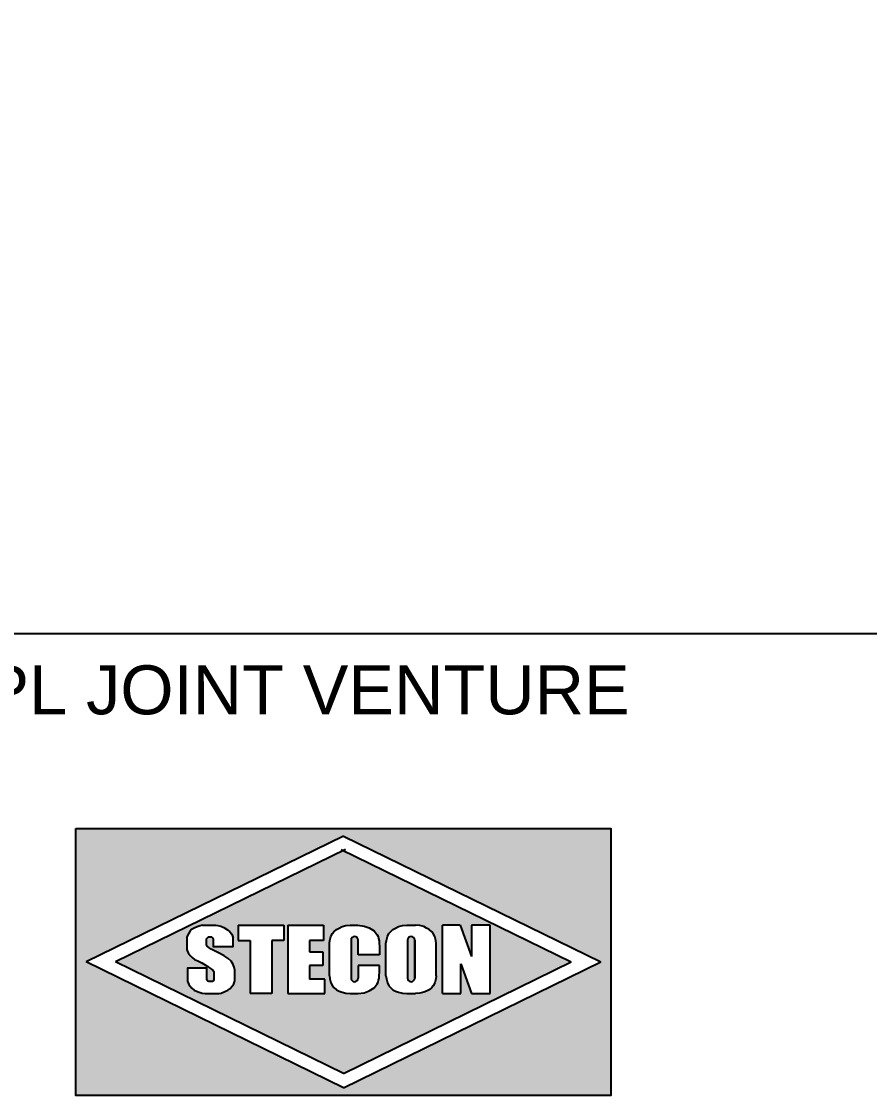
# Paper-space layout '1-PP19-SE-6200-62' of a CAD drawing. Header units: millimetres. Extents: x 2461 to 3302, y -5 to 589.
# Drawn here: x 2840.79 to 2875.42, y 36.08 to 79.92 of the extents above; entities that cross this region are included whole.
import ezdxf
from ezdxf.enums import TextEntityAlignment as Align

# ---------------------------------------------------------------- set-up
doc = ezdxf.new("R2010")
doc.units = ezdxf.units.MM
doc.layers.add('CVA-E2-P-OR00-TBKA1D$0$CVA-E2-P-OR00-TBKA1$0$CVT010-FRAME-LINE_7', color=7, linetype='Continuous')
doc.layers.add('CVT010-FRAME-LINE_2', color=2, linetype='Continuous')
doc.styles.add('CVA-E2-P-OR00-TBKA1D$0$Arial', font='arial.ttf')

# ---------------------------------------------------------------- blocks, each defined once
blk = doc.blocks.new('CVA-E2-P-OR00-TBKA1$0$A$C6A3C1ABC')
h = blk.add_hatch(color=251)
h.dxf.hatch_style = 1
h.paths.add_polyline_path([(-66.50157400052012, 66.3951714821194), (-66.50157400052012, 0), (66.50157400052012, 0), (66.50157400052012, 66.3951714821194)])
h.paths.add_polyline_path([(0, 64.47173165305776), (63.9753749306542, 33.1975857410597), (0, 1.923439829061692), (-63.97537493065374, 33.1975857410597)], flags=16)
h.paths.add_polyline_path([(-36.37850257399668, 41.96621885284964), (-35.62147366701811, 42.18422836100291), (-35.0367397781888, 42.35262027619797), (-31.69374644884647, 42.35262027619797), (-31.22722003908211, 42.25274176937), (-30.48608244357229, 42.09407183162512), (-29.6943468979498, 41.77554412089955), (-28.81683308159518, 41.23176070900945), (-28.2170135205497, 40.69907515485829), (-27.72744752074414, 40.15094852572543), (-27.44935397237168, 39.38688942750855), (-27.37292091388554, 39.17560388554557), (-27.37292091388554, 37.05434610251888), (-32.40297459095473, 37.05434610251888), (-32.40297459095473, 38.8625487033782), (-32.55918868519529, 39.21016236338926), (-32.75800696902752, 39.44426929637405), (-33.55327934379966, 39.44426929637405), (-33.81600277118287, 39.23853904514579), (-34.02192162652091, 38.94058443990735), (-34.02192162652091, 37.4836084848971), (-33.86570753228034, 37.14308913362657), (-33.35176114123624, 36.70535360949981), (-32.85020031486829, 36.42575295140722), (-31.87031155983368, 35.87950307230568), (-30.75482211988992, 35.33867350176939), (-29.68262517472294, 34.74985860003295), (-28.65935189736638, 34.07469964331597), (-27.92721954458011, 33.39205858072609), (-27.52930461260803, 32.74563339998684), (-27.15285947851862, 31.94294257102024), (-26.99233073751793, 31.16258575893391), (-26.99233073751793, 28.54324045380099), (-27.25440312706814, 27.80020150914021), (-27.63688709339385, 27.1916175283335), (-28.25608872001885, 26.51077970651113), (-28.75005835189495, 26.19920843130984), (-29.48669396987907, 25.84019679951643), (-30.40040579397191, 25.47462331938203), (-30.90330133707221, 25.35835084090934), (-34.36888752415416, 25.35835084090934), (-35.09883765291215, 25.41384631139596), (-35.89882338945517, 25.6980257238165), (-36.53629666666438, 25.9244757379555), (-37.07460760309823, 26.17923190013585), (-37.7192845330901, 26.68754085214761), (-38.1162392346755, 27.15725350226171), (-38.46332682162256, 27.5679588790606), (-38.72363775834492, 28.40342050194278), (-38.72363775834492, 31.64358337673843), (-33.92750821124719, 31.64358337673843), (-33.92750821124719, 28.91088651875265), (-33.853845866342, 28.69212965842678), (-33.73915140567715, 28.45854412172935), (-33.47888458133139, 28.31751126657156), (-32.57015593467122, 28.31751126657156), (-32.38929214864675, 28.41887872629849), (-32.26577521267473, 28.62161309254651), (-32.21318793593855, 28.85079151675325), (-32.21318793593855, 30.72070005434773), (-32.26159214248673, 30.88776095684557), (-32.47287369380683, 31.1562794915846), (-32.79185337443687, 31.44887065645207), (-33.28572604985084, 31.78632093367941), (-33.6524333184343, 32.03688241562662), (-34.08382269917229, 32.33163949244027), (-35.20034496635208, 32.9558508221761), (-36.21531904327594, 33.45830605891518), (-36.99570120929275, 33.84462834525499), (-37.62141245369003, 34.28011871638864), (-38.11393094048981, 34.80805389396807), (-38.57804203918431, 35.4744895009116), (-38.82546129231832, 36.02218973563407), (-38.96307517482546, 36.32681904315803), (-38.96307517482546, 39.23514734155191), (-38.93481891598003, 39.4222182441631), (-38.53007797401824, 40.20307238809261), (-38.15688726853568, 40.8181866845207), (-37.75105264385866, 41.25002838805472), (-37.10508088914321, 41.62987153029206)], flags=0)
h.paths.add_polyline_path([(-26.20418022988179, 42.35262027619797), (-14.83433686740364, 42.35262027619797), (-14.83433686740364, 38.56725308090341), (-17.82515979924074, 38.56725308090341), (-17.82515979924074, 25.35835084090934), (-23.21335729804468, 25.35835084090934), (-23.21335729804468, 38.56725308090341), (-26.20418022988179, 38.56725308090341)], flags=0)
h.paths.add_polyline_path([(-13.78180871826453, 42.35262027619797), (-4.915192133597884, 42.35262027619797), (-4.915192133597884, 38.56725308090341), (-8.393611219459217, 38.56725308090341), (-8.393611219459217, 35.69743923366912), (-5.142357943261231, 35.69743923366912), (-5.142357943261231, 32.33927207023919), (-8.393611219459217, 32.33927207023919), (-8.393611219459217, 28.9165377906599), (-4.648515324606706, 28.9165377906599), (-4.648515324606706, 25.35835084090934), (-13.78180871826453, 25.35835084090934)], flags=0)
h.paths.add_polyline_path([(-3.102839707022667, 39.51847159462994), (-2.726199109471963, 40.25759356697017), (-2.335447114779072, 40.69571775001225), (-1.723587917172608, 41.26061812644099), (-1.059874620949358, 41.64658248875122), (-0.339675426573649, 41.98073250723286), (0.6161378581300596, 42.28210232730368), (1.679579257112437, 42.35262027619797), (3.585102346835811, 42.35262027619797), (5.20283933428027, 42.14257308499344), (6.424392420252389, 41.68426104623444), (7.660755095808781, 40.92149230010165), (8.190102853666303, 40.31530784862764), (8.42961252317673, 39.96610344588544), (8.612894884328853, 39.52603889416679), (8.760791513917866, 39.01952826344518), (8.867135805927774, 38.4959468140151), (8.926258559416056, 37.87770192704096), (8.94110845858495, 37.04969834558824), (8.94110845858495, 34.95989472712529), (3.671408972084009, 34.95989472712529), (3.671408972084009, 38.64291445895515, 1), (1.894923710422972, 38.64291445895515), (1.894923710422972, 29.19123148301878, 1), (3.671408972084009, 29.19123148301878), (3.671408972084009, 32.29952977922841), (8.94110845858495, 32.29952977922841), (8.94110845858495, 30.66127277151929), (8.926258559416056, 29.83326919006629), (8.867135805927319, 29.21502430309221), (8.760791513917866, 28.69144285366224), (8.612894884328853, 28.18493222294052), (8.42961252317673, 27.74486767122193), (8.190102853666303, 27.39566326847967), (7.660755095808781, 26.78947881700566), (6.424392420252389, 26.02671007087292), (5.20283933428027, 25.56839803211386), (3.585102346835811, 25.35835084090934), (1.679579257112437, 25.35835084090934), (0.6161378581300596, 25.44659349754278), (-0.339675426573649, 25.70847909701996), (-1.059874620949358, 25.93838553980919), (-1.723587917172608, 26.27351639183712), (-2.335447114779527, 26.83841676826586), (-2.726199109471963, 27.27654095130794), (-3.102839707022667, 28.01566292364822), (-3.371122054407806, 29.02726493609958), (-3.479236165386737, 29.75205196807497), (-3.479236165386737, 37.78208255020309), (-3.371122054407806, 38.50686958217852)], flags=0)
h.paths.add_polyline_path([(10.95493579884123, 39.51847159462994), (11.33157639639239, 40.25759356697017), (11.72232839108483, 40.69571775001225), (12.33418758869175, 41.26061812644099), (12.997900884915, 41.64658248875122), (13.71810007929071, 41.98073250723286), (14.67391336399442, 42.28210232730368), (15.73735476297679, 42.35262027619797), (17.94452893125936, 42.35262027619797), (19.00797033024128, 42.28210232730368), (19.96378361494499, 41.98073250723286), (20.6839828093207, 41.64658248875122), (21.34769610554395, 41.26061812644099), (21.95955530315132, 40.69571775001225), (22.3503072978433, 40.25759356697017), (22.72694789539446, 39.51847159462989), (22.99523024277914, 38.50686958217858), (23.10334435375808, 37.78208255020309), (23.10334435375808, 29.75205196807497), (22.99523024277914, 29.02726493609958), (22.72694789539446, 28.01566292364822), (22.3503072978433, 27.27654095130794), (21.95955530315132, 26.8384167682658), (21.34769610554395, 26.27351639183712), (20.6839828093207, 25.93838553980919), (19.96378361494499, 25.70847909702002), (19.00797033024128, 25.44659349754278), (17.94452893125936, 25.35835084090934), (15.73735476297679, 25.35835084090934), (14.67391336399442, 25.44659349754278), (13.71810007929071, 25.70847909702002), (12.997900884915, 25.93838553980919), (12.33418758869175, 26.27351639183712), (11.72232839108483, 26.83841676826586), (11.33157639639194, 27.27654095130794), (10.95493579884123, 28.01566292364828), (10.68665345145655, 29.02726493609958), (10.57853934047762, 29.75205196807502), (10.57853934047762, 37.78208255020309), (10.68665345145655, 38.50686958217847)], flags=0)
h.paths.add_polyline_path([(17.72918447794837, 38.64291445895515), (17.72918447794837, 29.19123148301878, -1), (15.95269921628733, 29.19123148301878), (15.95269921628733, 38.64291445895515, -1)], flags=0)
h.paths.add_polyline_path([(24.63790517357165, 42.35262027619797), (29.02078845617643, 42.35262027619797), (31.8494383201496, 34.57688601826453), (31.8494383201496, 42.35262027619797), (36.48261066386249, 42.35262027619797), (36.48261066386249, 25.35835084090934), (31.84319109496255, 25.35835084090934), (29.17028149746147, 32.70596745135032), (29.17028149746147, 25.35835084090934), (24.63790517357165, 25.35835084090934)], flags=0)
h = blk.add_hatch(color=251)
h.dxf.hatch_style = 1
h.paths.add_polyline_path([(56.64809873947161, 33.1975857410597), (0, 60.88981744014472), (-56.64809873947161, 33.19758574105958), (-4.547473508864641e-13, 5.505354041974726)])
h.paths.add_polyline_path([(36.48261066386249, 25.35835084090934), (31.84319109496255, 25.35835084090934), (29.17028149746147, 32.70596745135032), (29.17028149746147, 25.35835084090934), (24.63790517357165, 25.35835084090934), (24.63790517357165, 42.35262027619797), (29.02078845617643, 42.35262027619797), (31.8494383201496, 34.57688601826453), (31.8494383201496, 42.35262027619797), (36.48261066386249, 42.35262027619797)], flags=16)
h.paths.add_polyline_path([(23.10334435375808, 29.75205196807497), (22.99523024277914, 29.02726493609958), (22.72694789539446, 28.01566292364822), (22.3503072978433, 27.27654095130794), (21.95955530315132, 26.8384167682658), (21.34769610554395, 26.27351639183712), (20.6839828093207, 25.93838553980919), (19.96378361494499, 25.70847909701996), (19.00797033024128, 25.44659349754278), (17.94452893125936, 25.35835084090934), (15.73735476297679, 25.35835084090934), (14.67391336399442, 25.44659349754278), (13.71810007929071, 25.70847909701996), (12.997900884915, 25.93838553980919), (12.33418758869175, 26.27351639183712), (11.72232839108483, 26.8384167682658), (11.33157639639194, 27.27654095130794), (10.95493579884123, 28.01566292364822), (10.68665345145655, 29.02726493609964), (10.57853934047762, 29.75205196807497), (10.57853934047762, 37.78208255020314), (10.68665345145655, 38.50686958217847), (10.95493579884123, 39.51847159462994), (11.33157639639239, 40.25759356697017), (11.72232839108483, 40.69571775001225), (12.33418758869175, 41.26061812644099), (12.997900884915, 41.64658248875122), (13.71810007929071, 41.98073250723286), (14.67391336399442, 42.28210232730368), (15.73735476297679, 42.35262027619797), (17.94452893125936, 42.35262027619797), (19.00797033024128, 42.28210232730368), (19.96378361494499, 41.98073250723286), (20.6839828093207, 41.64658248875122), (21.34769610554395, 41.26061812644099), (21.95955530315132, 40.69571775001225), (22.3503072978433, 40.25759356697017), (22.72694789539446, 39.51847159462994), (22.99523024277914, 38.50686958217847), (23.10334435375808, 37.78208255020314)], flags=16)
h.paths.add_polyline_path([(17.72918447794837, 29.19123148301878, -1), (15.95269921628733, 29.19123148301878), (15.95269921628733, 38.64291445895515, -1), (17.72918447794837, 38.64291445895515)], flags=0)
h.paths.add_polyline_path([(8.94110845858495, 32.29952977922841), (8.94110845858495, 30.66127277151952), (8.926258559416056, 29.83326919006623), (8.867135805927319, 29.21502430309221), (8.760791513917866, 28.69144285366224), (8.612894884328853, 28.18493222294046), (8.42961252317673, 27.74486767122187), (8.190102853666303, 27.39566326847978), (7.660755095808781, 26.78947881700566), (6.424392420252389, 26.02671007087292), (5.20283933428027, 25.56839803211386), (3.585102346835811, 25.35835084090934), (1.679579257112437, 25.35835084090934), (0.6161378581300596, 25.44659349754278), (-0.339675426573649, 25.70847909701996), (-1.059874620949358, 25.93838553980919), (-1.723587917172608, 26.27351639183712), (-2.335447114779527, 26.8384167682658), (-2.726199109471963, 27.27654095130794), (-3.102839707022667, 28.01566292364822), (-3.371122054407806, 29.02726493609958), (-3.479236165386737, 29.75205196807502), (-3.479236165386737, 37.7820825502032), (-3.371122054407806, 38.50686958217847), (-3.102839707022667, 39.51847159462994), (-2.726199109471963, 40.25759356697017), (-2.335447114779072, 40.69571775001231), (-1.723587917172608, 41.26061812644099), (-1.059874620949358, 41.64658248875122), (-0.339675426573649, 41.98073250723286), (0.6161378581300596, 42.28210232730368), (1.679579257112437, 42.35262027619797), (3.585102346835811, 42.35262027619797), (5.20283933428027, 42.14257308499344), (6.424392420252389, 41.68426104623444), (7.660755095808781, 40.92149230010165), (8.190102853666303, 40.31530784862764), (8.42961252317673, 39.96610344588544), (8.612894884328853, 39.52603889416679), (8.760791513917866, 39.01952826344518), (8.867135805927774, 38.49594681401504), (8.926258559416056, 37.87770192704096), (8.94110845858495, 37.04969834558756), (8.94110845858495, 34.95989472712529), (3.671408972084009, 34.95989472712529), (3.671408972084009, 38.64291445895515, 1), (1.894923710422972, 38.64291445895515), (1.894923710422972, 29.19123148301878, 1), (3.671408972084009, 29.19123148301878), (3.671408972084009, 32.29952977922841)], flags=16)
h.paths.add_polyline_path([(-4.648515324606706, 28.9165377906599), (-4.648515324606706, 25.35835084090934), (-13.78180871826453, 25.35835084090934), (-13.78180871826453, 42.35262027619797), (-4.915192133597884, 42.35262027619797), (-4.915192133597884, 38.56725308090341), (-8.393611219459217, 38.56725308090341), (-8.393611219459217, 35.69743923366912), (-5.142357943261231, 35.69743923366912), (-5.142357943261231, 32.33927207023919), (-8.393611219459217, 32.33927207023919), (-8.393611219459217, 28.9165377906599)], flags=16)
h.paths.add_polyline_path([(-14.83433686740364, 38.56725308090341), (-17.82515979924074, 38.56725308090341), (-17.82515979924074, 25.35835084090934), (-23.21335729804468, 25.35835084090934), (-23.21335729804468, 38.56725308090341), (-26.20418022988179, 38.56725308090341), (-26.20418022988179, 42.35262027619797), (-14.83433686740364, 42.35262027619797)], flags=16)
h.paths.add_polyline_path([(-26.99233073751793, 31.16258575893391), (-26.99233073751793, 28.54324045380105), (-27.25440312706814, 27.80020150914021), (-27.63688709339385, 27.19161752833344), (-28.25608872001885, 26.51077970651113), (-28.75005835189495, 26.19920843130984), (-29.48669396987907, 25.84019679951643), (-30.40040579397191, 25.47462331938203), (-30.90330133707221, 25.35835084090934), (-34.36888752415416, 25.35835084090934), (-35.09883765291215, 25.41384631139596), (-35.89882338945517, 25.6980257238165), (-36.53629666666438, 25.9244757379555), (-37.07460760309823, 26.17923190013585), (-37.7192845330901, 26.68754085214755), (-38.1162392346755, 27.15725350226171), (-38.46332682162256, 27.5679588790606), (-38.72363775834492, 28.40342050194278), (-38.72363775834492, 31.64358337673843), (-33.92750821124719, 31.64358337673843), (-33.92750821124719, 28.91088651875265), (-33.853845866342, 28.69212965842678), (-33.73915140567715, 28.45854412172935), (-33.47888458133139, 28.31751126657156), (-32.57015593467122, 28.31751126657156), (-32.38929214864675, 28.41887872629849), (-32.26577521267473, 28.62161309254651), (-32.21318793593855, 28.85079151675325), (-32.21318793593855, 30.72070005434773), (-32.26159214248673, 30.88776095684557), (-32.47287369380683, 31.15627949158466), (-32.79185337443687, 31.44887065645202), (-33.28572604985084, 31.78632093367941), (-33.6524333184343, 32.03688241562662), (-34.08382269917229, 32.33163949244022), (-35.20034496635208, 32.9558508221761), (-36.21531904327594, 33.45830605891518), (-36.99570120929275, 33.84462834525499), (-37.62141245369003, 34.28011871638864), (-38.11393094048981, 34.80805389396812), (-38.57804203918431, 35.4744895009116), (-38.82546129231832, 36.02218973563407), (-38.96307517482546, 36.32681904315803), (-38.96307517482546, 39.23514734155191), (-38.93481891598003, 39.4222182441631), (-38.53007797401824, 40.20307238809266), (-38.15688726853568, 40.8181866845207), (-37.75105264385866, 41.25002838805472), (-37.10508088914321, 41.62987153029206), (-36.37850257399668, 41.96621885284964), (-35.62147366701811, 42.18422836100291), (-35.0367397781888, 42.35262027619797), (-31.69374644884647, 42.35262027619797), (-31.22722003908211, 42.25274176937), (-30.48608244357229, 42.09407183162512), (-29.6943468979498, 41.77554412089955), (-28.81683308159518, 41.23176070900945), (-28.2170135205497, 40.69907515485835), (-27.72744752074414, 40.15094852572543), (-27.4493539723735, 39.38688942751196), (-27.37292091388554, 39.17560388554557), (-27.37292091388554, 37.05434610251888), (-32.40297459095473, 37.05434610251888), (-32.40297459095473, 38.86254870337814), (-32.55918868519529, 39.21016236338926), (-32.75800696902752, 39.44426929637405), (-33.55327934379966, 39.44426929637405), (-33.81600277118287, 39.23853904514579), (-34.02192162652091, 38.94058443990735), (-34.02192162652091, 37.4836084848971), (-33.86570753228034, 37.14308913362657), (-33.35176114123624, 36.70535360949981), (-32.85020031486829, 36.42575295140722), (-31.87031155983368, 35.87950307230568), (-30.75482211988992, 35.33867350176939), (-29.68262517472294, 34.74985860003301), (-28.65935189736638, 34.07469964331597), (-27.92721954458011, 33.39205858072609), (-27.52930461260803, 32.7456333999869), (-27.15285947851862, 31.94294257102035)], flags=16)
h = blk.add_hatch(color=251)
h.dxf.hatch_style = 1
h.paths.add_polyline_path([(17.72918447794837, 38.64291445895515, 1), (15.95269921628733, 38.64291445895515), (15.95269921628733, 29.19123148301878, 1), (17.72918447794837, 29.19123148301878)])
at = {"color": 1}
for p, q in [((0, 64.47173165305776), (-63.97537493065374, 33.1975857410597)), ((0, 64.47173165305776), (63.9753749306542, 33.1975857410597)), ((0.5349159467141362, 61.15130929363249), (-56.64809873947161, 33.19758574105958)), ((-0.5349159467141362, 61.15130929363249), (56.64809873947161, 33.19758574105964)), ((-26.20418022988179, 42.35262027619797), (-14.83433686740364, 42.35262027619797)), ((-26.20418022988179, 42.35262027619797), (-26.20418022988179, 38.56725308090341)), ((-14.83433686740364, 42.35262027619797), (-14.83433686740364, 38.56725308090341)), ((-13.78180871826453, 42.35262027619797), (-4.915192133597884, 42.35262027619797)), ((-13.78180871826453, 42.35262027619797), (-13.78180871826453, 25.35835084090934)), ((-4.915192133597884, 42.35262027619797), (-4.915192133597884, 38.56725308090341)), ((-3.102839707022667, 39.51847159462994), (-2.726199109471963, 40.25759356697017)), ((-2.726199109471963, 40.25759356697017), (-2.335447114779072, 40.69571775001225)), ((-2.335447114779072, 40.69571775001225), (-1.723587917172608, 41.26061812644099)), ((-1.723587917172608, 41.26061812644099), (-1.059874620949358, 41.64658248875122)), ((-1.059874620949358, 41.64658248875122), (-0.339675426573649, 41.98073250723286)), ((-0.339675426573649, 41.98073250723286), (0.6161378581300596, 42.28210232730368)), ((0.6161378581300596, 42.28210232730368), (1.679579257112437, 42.35262027619797)), ((1.679579257112437, 42.35262027619797), (3.585102346835811, 42.35262027619797)), ((3.585102346835811, 42.35262027619797), (5.20283933428027, 42.14257308499344)), ((5.20283933428027, 42.14257308499344), (6.424392420252389, 41.68426104623444)), ((6.424392420252389, 41.68426104623444), (7.660755095808781, 40.92149230010165)), ((7.660755095808781, 40.92149230010165), (8.190102853666303, 40.31530784862764)), ((8.190102853666303, 40.31530784862764), (8.42961252317673, 39.96610344588544)), ((10.95493579884123, 39.51847159462994), (11.33157639639239, 40.25759356697017)), ((11.33157639639239, 40.25759356697017), (11.72232839108483, 40.69571775001225)), ((11.72232839108483, 40.69571775001225), (12.33418758869175, 41.26061812644099)), ((12.33418758869175, 41.26061812644099), (12.997900884915, 41.64658248875122)), ((12.997900884915, 41.64658248875122), (13.71810007929071, 41.98073250723286)), ((13.71810007929071, 41.98073250723286), (14.67391336399442, 42.28210232730368)), ((14.67391336399442, 42.28210232730368), (15.73735476297679, 42.35262027619797)), ((15.73735476297679, 42.35262027619797), (17.94452893125936, 42.35262027619797)), ((19.00797033024128, 42.28210232730368), (17.94452893125936, 42.35262027619797)), ((19.96378361494499, 41.98073250723286), (19.00797033024128, 42.28210232730368)), ((20.6839828093207, 41.64658248875122), (19.96378361494499, 41.98073250723286)), ((21.34769610554395, 41.26061812644099), (20.6839828093207, 41.64658248875122)), ((21.95955530315132, 40.69571775001225), (21.34769610554395, 41.26061812644099)), ((22.3503072978433, 40.25759356697017), (21.95955530315132, 40.69571775001225)), ((22.72694789539446, 39.51847159462994), (22.3503072978433, 40.25759356697017)), ((24.63790517357165, 25.35835084090934), (24.63790517357165, 42.35262027619797)), ((29.02078845617643, 42.35262027619797), (24.63790517357165, 42.35262027619797)), ((29.02078845617643, 42.35262027619797), (31.8494383201496, 34.57688601826453)), ((36.48261066386249, 42.35262027619797), (31.8494383201496, 42.35262027619797)), ((31.8494383201496, 42.35262027619797), (31.8494383201496, 34.57688601826453)), ((36.48261066386249, 25.35835084090934), (36.48261066386249, 42.35262027619797)), ((-26.20418022988179, 38.56725308090341), (-23.21335729804468, 38.56725308090341)), ((-23.21335729804468, 38.56725308090341), (-23.21335729804468, 25.35835084090934)), ((-14.83433686740364, 38.56725308090341), (-17.82515979924074, 38.56725308090341)), ((-17.82515979924074, 38.56725308090341), (-17.82515979924074, 25.35835084090934)), ((-4.915192133597884, 38.56725308090341), (-8.393611219459217, 38.56725308090341)), ((-8.393611219459217, 38.56725308090341), (-8.393611219459217, 35.69743923366912)), ((-3.479236165386737, 37.78208255020314), (-3.371122054407806, 38.50686958217847)), ((-3.479236165386737, 29.75205196807497), (-3.479236165386737, 37.78208255020314)), ((-3.371122054407806, 38.50686958217847), (-3.102839707022667, 39.51847159462994)), ((1.894923710422972, 38.64291445895515), (1.894923710422972, 29.19123148301878)), ((3.671408972084009, 34.95989472712529), (3.671408972084009, 38.64291445895515)), ((8.42961252317673, 39.96610344588544), (8.612894884328853, 39.52603889416679)), ((8.612894884328853, 39.52603889416679), (8.760791513917866, 39.01952826344518)), ((8.760791513917866, 39.01952826344518), (8.867135805927774, 38.4959468140151)), ((8.867135805927774, 38.4959468140151), (8.926258559416056, 37.87770192704096)), ((8.926258559416056, 37.87770192704096), (8.94110845858495, 37.0496983455879)), ((10.57853934047762, 37.78208255020314), (10.68665345145655, 38.50686958217847)), ((10.57853934047762, 29.75205196807497), (10.57853934047762, 37.78208255020314)), ((10.68665345145655, 38.50686958217847), (10.95493579884123, 39.51847159462994)), ((15.95269921628733, 38.64291445895515), (15.95269921628733, 29.19123148301878)), ((17.72918447794837, 29.19123148301878), (17.72918447794837, 38.64291445895515)), ((17.72918447794837, 38.64291445895515), (17.72918447794837, 29.19123148301878)), ((22.99523024277914, 38.50686958217847), (22.72694789539446, 39.51847159462994)), ((23.10334435375808, 37.78208255020314), (22.99523024277914, 38.50686958217847)), ((23.10334435375808, 29.75205196807497), (23.10334435375808, 37.78208255020314)), ((-8.393611219459217, 35.69743923366912), (-5.142357943261231, 35.69743923366912)), ((-5.142357943261231, 35.69743923366912), (-5.142357943261231, 32.33927207023919)), ((8.94110845858495, 34.95989472712529), (3.671408972084009, 34.95989472712529)), ((8.94110845858495, 37.0496983455879), (8.94110845858495, 34.95989472712529)), ((0, 1.923439829061692), (-63.97537493065374, 33.1975857410597)), ((-4.547473508864641e-13, 5.50535404197484), (-56.64809873947161, 33.19758574105953)), ((-8.393611219459217, 32.33927207023919), (-8.393611219459217, 28.9165377906599)), ((-5.142357943261231, 32.33927207023919), (-8.393611219459217, 32.33927207023919)), ((0, 1.923439829061692), (63.9753749306542, 33.1975857410597)), ((-4.547473508864641e-13, 5.505354041974726), (56.64809873947161, 33.19758574105975)), ((8.94110845858495, 32.29952977922841), (3.671408972084009, 32.29952977922841)), ((3.671408972084009, 32.29952977922841), (3.671408972084009, 29.19123148301878)), ((8.94110845858495, 30.66127277151941), (8.94110845858495, 32.29952977922841)), ((29.17028149746147, 25.35835084090934), (29.17028149746147, 32.70596745135032)), ((29.17028149746147, 32.70596745135032), (31.84319109496255, 25.35835084090934)), ((-3.479236165386737, 29.75205196807497), (-3.371122054407806, 29.02726493609958)), ((8.867135805927319, 29.21502430309226), (8.926258559416056, 29.83326919006629)), ((8.926258559416056, 29.83326919006629), (8.94110845858495, 30.66127277151941)), ((10.57853934047762, 29.75205196807497), (10.68665345145655, 29.02726493609958)), ((23.10334435375808, 29.75205196807497), (22.99523024277914, 29.02726493609958)), ((-4.648515324606706, 28.9165377906599), (-8.393611219459217, 28.9165377906599)), ((-4.648515324606706, 25.35835084090934), (-4.648515324606706, 28.9165377906599)), ((-3.371122054407806, 29.02726493609958), (-3.102839707022667, 28.01566292364822)), ((-3.102839707022667, 28.01566292364822), (-2.726199109471963, 27.27654095130794)), ((-2.726199109471963, 27.27654095130794), (-2.335447114779527, 26.8384167682658)), ((-2.335447114779527, 26.8384167682658), (-1.723587917172608, 26.27351639183712)), ((6.424392420252389, 26.02671007087292), (7.660755095808781, 26.78947881700566)), ((7.660755095808781, 26.78947881700566), (8.190102853666303, 27.39566326847978)), ((8.190102853666303, 27.39566326847978), (8.42961252317673, 27.74486767122187)), ((8.42961252317673, 27.74486767122187), (8.612894884328853, 28.18493222294046)), ((8.612894884328853, 28.18493222294046), (8.760791513917866, 28.69144285366224)), ((8.760791513917866, 28.69144285366224), (8.867135805927319, 29.21502430309226)), ((10.68665345145655, 29.02726493609958), (10.95493579884123, 28.01566292364822)), ((10.95493579884123, 28.01566292364822), (11.33157639639194, 27.27654095130794)), ((11.33157639639194, 27.27654095130794), (11.72232839108483, 26.8384167682658)), ((11.72232839108483, 26.8384167682658), (12.33418758869175, 26.27351639183712)), ((21.95955530315132, 26.8384167682658), (21.34769610554395, 26.27351639183712)), ((22.3503072978433, 27.27654095130794), (21.95955530315132, 26.8384167682658)), ((22.72694789539446, 28.01566292364822), (22.3503072978433, 27.27654095130794)), ((22.99523024277914, 29.02726493609958), (22.72694789539446, 28.01566292364822)), ((-17.82515979924074, 25.35835084090934), (-23.21335729804468, 25.35835084090934)), ((-13.78180871826453, 25.35835084090934), (-4.648515324606706, 25.35835084090934)), ((-1.723587917172608, 26.27351639183712), (-1.059874620949358, 25.93838553980919)), ((-1.059874620949358, 25.93838553980919), (-0.339675426573649, 25.70847909701996)), ((-0.339675426573649, 25.70847909701996), (0.6161378581300596, 25.44659349754278)), ((0.6161378581300596, 25.44659349754278), (1.679579257112437, 25.35835084090934)), ((1.679579257112437, 25.35835084090934), (3.585102346835811, 25.35835084090934)), ((3.585102346835811, 25.35835084090934), (5.20283933428027, 25.56839803211386)), ((5.20283933428027, 25.56839803211386), (6.424392420252389, 26.02671007087292)), ((12.33418758869175, 26.27351639183712), (12.997900884915, 25.93838553980919)), ((12.997900884915, 25.93838553980919), (13.71810007929071, 25.70847909701996)), ((13.71810007929071, 25.70847909701996), (14.67391336399442, 25.44659349754278)), ((14.67391336399442, 25.44659349754278), (15.73735476297679, 25.35835084090934)), ((15.73735476297679, 25.35835084090934), (17.94452893125936, 25.35835084090934)), ((19.00797033024128, 25.44659349754278), (17.94452893125936, 25.35835084090934)), ((19.96378361494499, 25.70847909701996), (19.00797033024128, 25.44659349754278)), ((20.6839828093207, 25.93838553980919), (19.96378361494499, 25.70847909701996)), ((21.34769610554395, 26.27351639183712), (20.6839828093207, 25.93838553980919)), ((24.63790517357165, 25.35835084090934), (29.17028149746147, 25.35835084090934)), ((31.84319109496255, 25.35835084090934), (36.48261066386249, 25.35835084090934))]:
    blk.add_line(p, q, dxfattribs=at)
at = {"color": 253}
blk.add_lwpolyline([(-66.50157400052012, 66.3951714821194), (66.50157400052012, 66.3951714821194), (66.50157400052012, 0), (-66.50157400052012, 0)], close=True, dxfattribs=at)
at = {"color": 1}
for points in [[(-35.0367397781888, 42.35262027619797), (-35.62147366701811, 42.18422836100291), (-36.37850257399668, 41.96621885284964), (-37.10508088914321, 41.62987153029206), (-37.75105264385866, 41.25002838805472), (-38.15688726853568, 40.8181866845207), (-38.53007797401824, 40.20307238809261), (-38.93481891598003, 39.4222182441631), (-38.96307517482546, 39.23514734155191), (-38.96307517482546, 36.32681904315803), (-38.82546129231832, 36.02218973563407), (-38.57804203918431, 35.4744895009116), (-38.11393094048981, 34.80805389396807), (-37.62141245369003, 34.28011871638864), (-36.99570120929275, 33.84462834525499), (-36.21531904327594, 33.45830605891518), (-35.20034496635208, 32.9558508221761), (-34.08382269917229, 32.33163949244022), (-33.6524333184343, 32.03688241562662), (-33.28572604985084, 31.78632093367941), (-32.79185337443687, 31.44887065645207), (-32.47287369380683, 31.1562794915846), (-32.26159214248673, 30.88776095684557), (-32.21318793593855, 30.72070005434773), (-32.21318793593855, 28.85079151675325), (-32.26577521267473, 28.62161309254651), (-32.38929214864675, 28.41887872629849), (-32.57015593467122, 28.31751126657156), (-33.47888458133139, 28.31751126657156), (-33.73915140567715, 28.45854412172935), (-33.853845866342, 28.69212965842678), (-33.92750821124719, 28.91088651875265), (-33.92750821124719, 31.64358337673843), (-38.72363775834492, 31.64358337673843), (-38.72363775834492, 28.40342050194278), (-38.46332682162256, 27.5679588790606), (-38.1162392346755, 27.15725350226171), (-37.7192845330901, 26.68754085214761), (-37.07460760309823, 26.17923190013585), (-36.53629666666438, 25.9244757379555), (-35.89882338945517, 25.6980257238165), (-35.09883765291215, 25.41384631139596), (-34.36888752415416, 25.35835084090934), (-30.90330133707221, 25.35835084090934), (-30.40040579397191, 25.47462331938203), (-29.48669396987907, 25.84019679951643), (-28.75005835189495, 26.19920843130984), (-28.25608872001885, 26.51077970651113), (-27.63688709339385, 27.19161752833344), (-27.25440312706814, 27.80020150914021), (-26.99233073751793, 28.54324045380099), (-26.99233073751793, 31.16258575893391), (-27.15285947851862, 31.94294257102024), (-27.52930461260803, 32.74563339998684), (-27.92721954458011, 33.39205858072609), (-28.65935189736638, 34.07469964331597), (-29.68262517472294, 34.74985860003295), (-30.75482211988992, 35.33867350176939), (-31.87031155983368, 35.87950307230568), (-32.85020031486829, 36.42575295140722), (-33.35176114123624, 36.70535360949981), (-33.86570753228034, 37.14308913362657), (-34.02192162652091, 37.4836084848971), (-34.02192162652091, 38.94058443990735), (-33.81600277118287, 39.23853904514579), (-33.55327934379966, 39.44426929637405), (-32.75800696902752, 39.44426929637405), (-32.55918868519529, 39.21016236338926), (-32.40297459095473, 38.8625487033782), (-32.40297459095473, 37.05434610251888), (-27.37292091388554, 37.05434610251888), (-27.37292091388554, 39.17560388554557)], [(-35.0367397781888, 42.35262027619797), (-31.69374644884647, 42.35262027619797), (-31.22722003908211, 42.25274176937), (-30.48608244357229, 42.09407183162512), (-29.6943468979498, 41.77554412089955), (-28.81683308159518, 41.23176070900945), (-28.2170135205497, 40.69907515485829), (-27.72744752074414, 40.15094852572543), (-27.44935397237168, 39.38688942750781), (-27.37292091388554, 39.17560388554557)]]:
    blk.add_lwpolyline(points, dxfattribs=at)
for centre, start, end in [((2.783166341253491, 38.64291445895515), 0, 180), ((16.84094184711785, 38.64291445895515), 0, 180), ((2.783166341253491, 29.19123148301878), 180, 0), ((16.84094184711785, 29.19123148301878), 180, 0)]:
    blk.add_arc(centre, 0.8882426308305184, start, end, dxfattribs=at)
blk = doc.blocks.new('CVA-C1-P-OR00-TBKA1-WD')
at = {"layer": 'CVA-E2-P-OR00-TBKA1D$0$CVA-E2-P-OR00-TBKA1$0$CVT010-FRAME-LINE_7'}
blk.add_lwpolyline([(658.0000009609921, 85.00001300056373), (603.0000000000873, 85), (603.0000000000873, 60), (42.99999999998545, 60)], dxfattribs=at)
at = {"color": 5, "xscale": 0.1642050444961703, "yscale": 0.1642050444961703, "zscale": 0.1642050444961703}
blk.add_blockref('CVA-E2-P-OR00-TBKA1$0$A$C6A3C1ABC', (393.136816034601, 41.15267271891781), dxfattribs=at)
at = {"layer": 'CVT010-FRAME-LINE_2', "style": 'CVA-E2-P-OR00-TBKA1D$0$Arial'}
blk.add_text('CONTRACTOR : CKST-PL JOINT VENTURE', height=2, rotation=1.41414077e-08, dxfattribs=at).set_placement((348.0199656114492, 57.71416920737371), align=Align.MIDDLE_LEFT)

psp = doc.layouts.new('1-PP19-SE-6200-62')

# ---------------------------------------------------------------- block references
at = {"color": 6}
psp.add_blockref('CVA-C1-P-OR00-TBKA1-WD', (2460.798763482794, -5.076579987886362), dxfattribs=at)

doc.saveas('drawing.dxf')
